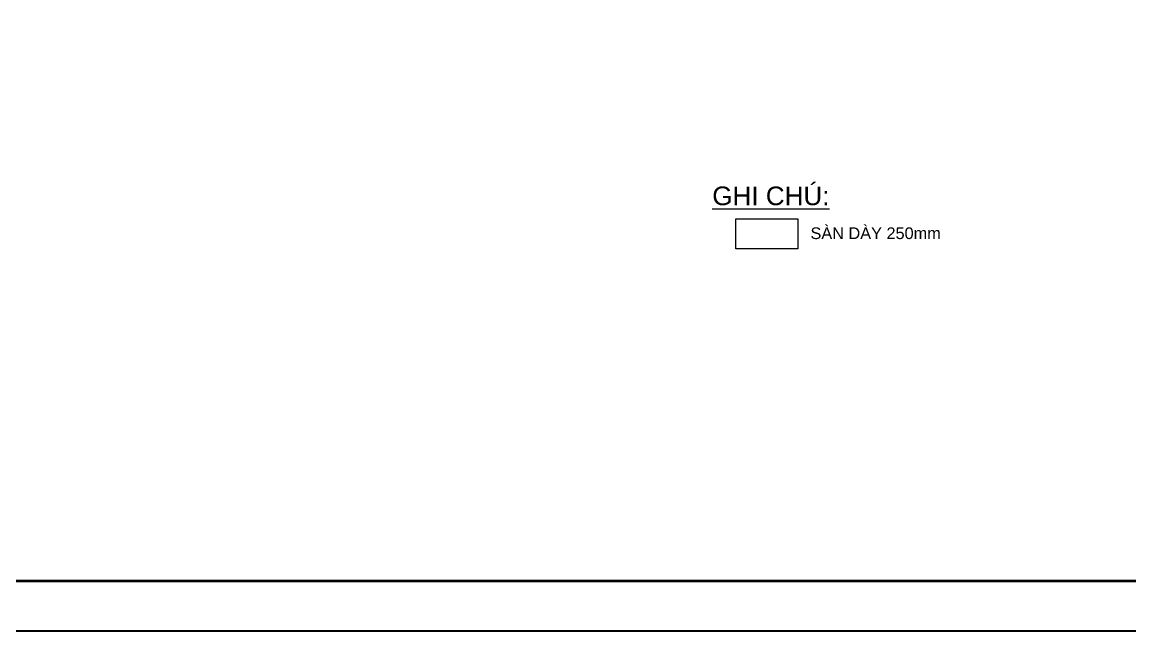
# Model space of a CAD drawing. Header units: millimetres. Extents: x -159515 to 1327256, y -225156 to 138737.
# Drawn here: x 107811 to 155330, y -225156 to -199040 of the extents above; entities that cross this region are included whole.
import ezdxf
from ezdxf.enums import TextEntityAlignment as Align

# ---------------------------------------------------------------- set-up
doc = ezdxf.new("R2010")
doc.units = ezdxf.units.MM
doc.header["$MEASUREMENT"] = 0
doc.layers.add('ccu11-Dim', color=8, linetype='Continuous')
doc.layers.add('ccu12-Tencaukien', color=9, linetype='Continuous', lineweight=15)
doc.layers.add('KT-Net thay', color=7, linetype='Continuous', lineweight=15)
doc.styles.add('Arial', font='arial.ttf', dxfattribs={"width": 0.7})

# ---------------------------------------------------------------- blocks, each defined once
blk = doc.blocks.new('Khung ten_A1', base_point=(-3406704, 253379))
at = {"layer": 'Defpoints', "color": 1}
blk.add_lwpolyline([(84100, 0), (84100, 59471), (0, 59471), (0, 0)], close=True, dxfattribs=at)
at = {"layer": 'KT-Net thay', "const_width": 60}
blk.add_lwpolyline([(2700, 1071), (83100, 1071), (83100, 58471), (2700, 58471)], close=True, dxfattribs=at)

msp = doc.modelspace()

# ---------------------------------------------------------------- linework, layer by layer
at = {"layer": 'ccu12-Tencaukien', "color": 0, "ltscale": 20}
msp.add_lwpolyline([(138421.8, -207476.2), (141081.8, -207476.2), (141081.8, -208766.2), (138421.8, -208766.2)], close=True, dxfattribs=at)

# ---------------------------------------------------------------- block references
at = {"layer": 'ccu11-Dim', "xscale": 2.000000000621877, "yscale": 2.000000000621877, "zscale": 2.000000000621877}
msp.add_blockref('Khung ten_A1', (-6799443.7, 281602.5), dxfattribs=at)

# ---------------------------------------------------------------- texts
at = {"layer": 'ccu12-Tencaukien', "color": 31, "style": 'Arial'}
msp.add_text('%%uGHI CHÚ:', height=800, dxfattribs=at).set_placement((139931, -206892.6), align=Align.CENTER)
msp.add_text('SÀN DÀY 250mm', height=500, dxfattribs=at).set_placement((141630.3, -208346.2))

doc.saveas('drawing.dxf')
